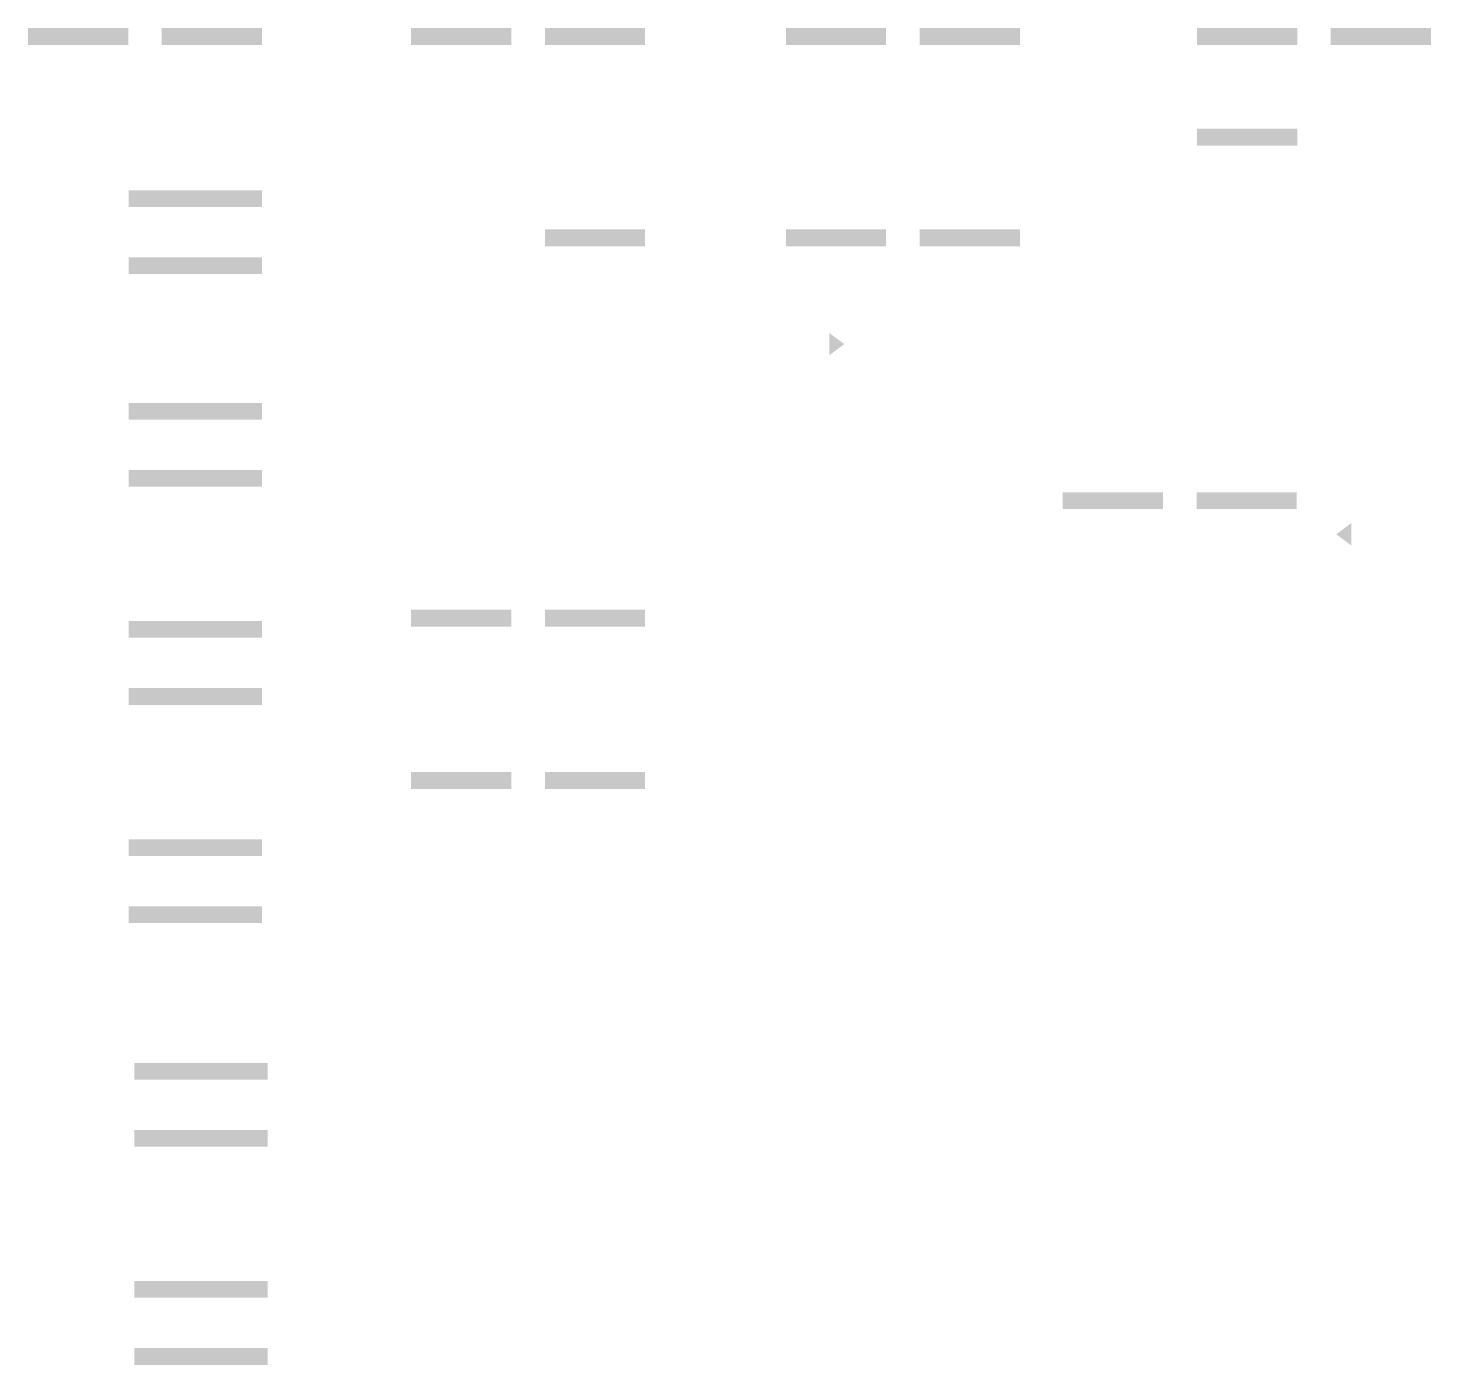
# Model space of a CAD drawing. Header units: inches. Extents: x 4.1 to 14.5, y 1.8 to 11.8.
import ezdxf

# ---------------------------------------------------------------- set-up
doc = ezdxf.new("R2010")
doc.units = ezdxf.units.IN
doc.layers.add('FILLS', color=9, linetype='Continuous', lineweight=9)
doc.layers.add('INKFILL', color=7, linetype='Continuous', lineweight=9)

msp = doc.modelspace()

# ---------------------------------------------------------------- linework, layer by layer
at = {"layer": 'FILLS', "lineweight": 9}
for points in [[(4.066, 11.75), (4.812, 11.75), (4.066, 11.625), (4.812, 11.625)], [(5.062, 11.75), (5.809, 11.75), (5.062, 11.625), (5.809, 11.625)], [(6.92, 11.75), (7.667, 11.75), (6.92, 11.625), (7.667, 11.625)], [(7.917, 11.75), (8.663, 11.75), (7.917, 11.625), (8.663, 11.625)], [(9.712, 11.75), (10.458, 11.75), (9.712, 11.625), (10.458, 11.625)], [(10.708, 11.75), (11.455, 11.75), (10.708, 11.625), (11.455, 11.625)], [(12.774, 11.75), (13.521, 11.75), (12.774, 11.625), (13.521, 11.625)], [(13.771, 11.75), (14.517, 11.75), (13.771, 11.625), (14.517, 11.625)], [(12.774, 11), (13.521, 11), (12.774, 10.875), (13.521, 10.875)], [(4.816, 10.542), (5.809, 10.542), (4.816, 10.417), (5.809, 10.417)], [(7.917, 10.25), (8.663, 10.25), (7.917, 10.125), (8.663, 10.125)], [(9.712, 10.25), (10.458, 10.25), (9.712, 10.125), (10.458, 10.125)], [(10.708, 10.25), (11.455, 10.25), (10.708, 10.125), (11.455, 10.125)], [(4.816, 10.042), (5.809, 10.042), (4.816, 9.917), (5.809, 9.917)], [(4.816, 8.958), (5.809, 8.958), (4.816, 8.833), (5.809, 8.833)], [(4.816, 8.458), (5.809, 8.458), (4.816, 8.333), (5.809, 8.333)], [(11.774, 8.292), (12.521, 8.292), (11.774, 8.167), (12.521, 8.167)], [(12.771, 8.292), (13.517, 8.292), (12.771, 8.167), (13.517, 8.167)], [(4.816, 7.333), (5.809, 7.333), (4.816, 7.208), (5.809, 7.208)], [(6.92, 7.417), (7.667, 7.417), (6.92, 7.292), (7.667, 7.292)], [(7.917, 7.417), (8.663, 7.417), (7.917, 7.292), (8.663, 7.292)], [(4.816, 6.833), (5.809, 6.833), (4.816, 6.708), (5.809, 6.708)], [(6.92, 6.208), (7.667, 6.208), (6.92, 6.083), (7.667, 6.083)], [(7.917, 6.208), (8.663, 6.208), (7.917, 6.083), (8.663, 6.083)], [(4.816, 5.708), (5.809, 5.708), (4.816, 5.583), (5.809, 5.583)], [(4.816, 5.208), (5.809, 5.208), (4.816, 5.083), (5.809, 5.083)], [(4.858, 4.042), (5.851, 4.042), (4.858, 3.917), (5.851, 3.917)], [(4.858, 3.542), (5.851, 3.542), (4.858, 3.417), (5.851, 3.417)], [(4.858, 2.417), (5.851, 2.417), (4.858, 2.292), (5.851, 2.292)], [(4.858, 1.917), (5.851, 1.917), (4.858, 1.792), (5.851, 1.792)]]:
    msp.add_solid(points, dxfattribs=at)
at = {"layer": 'INKFILL', "lineweight": 9}
for points in [[(10.035, 9.479), (10.146, 9.396), (10.035, 9.312)], [(13.812, 7.979), (13.924, 8.062), (13.924, 7.896)]]:
    msp.add_solid(points, dxfattribs=at)

doc.saveas('drawing.dxf')
